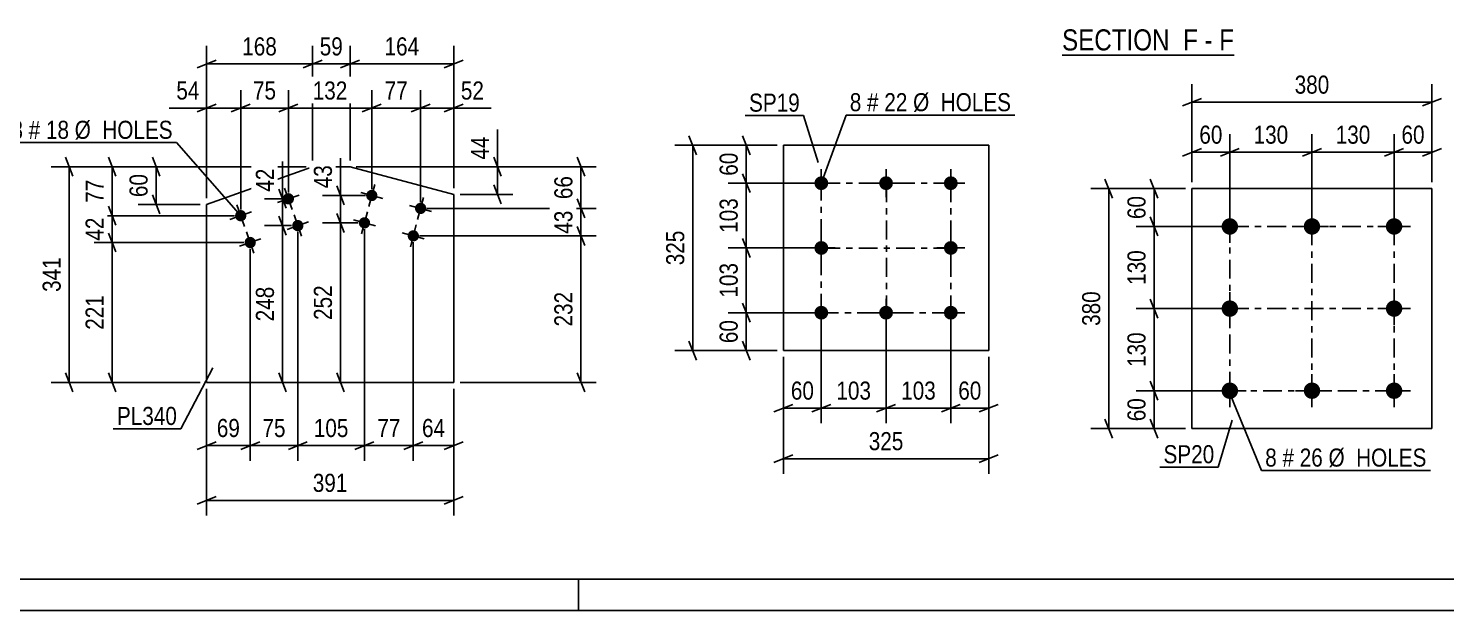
# Model space of a CAD drawing. Header units: millimetres. Extents: x 0 to 841, y 0 to 594.
# Drawn here: x 123.9 to 348.3, y 0 to 92.2 of the extents above; entities that cross this region are included whole.
import ezdxf

# ---------------------------------------------------------------- set-up
doc = ezdxf.new("R2010")
doc.units = ezdxf.units.MM
doc.linetypes.add('DXK_LINE_DOT3', pattern=[5.9187, 2.979, -0.9799, 0.9799, -0.9799])
doc.styles.add('Arial Narrow', font='ARIALN.TTF', dxfattribs={"height": 0.2})

# ---------------------------------------------------------------- blocks, each defined once
blk = doc.blocks.new('Unknown-122567994-1133')
at = {"color": 5, "linetype": 'Continuous'}
for p, q in [((5, 5), (836, 5)), ((211, 0), (211, 5)), ((0, 0), (841, 0))]:
    blk.add_line(p, q, dxfattribs=at)
blk = doc.blocks.new('Unknown-122567994-17 - 2619')
at = {"color": 6, "linetype": 'Continuous'}
blk.add_line((287.54, 87.92), (314.76, 87.92), dxfattribs=at)
at = {"color": 0, "linetype": 'Continuous'}
blk.add_wipeout([(305.65, 88.67), (305.65, 92.17), (287.54, 92.17), (287.54, 88.67)], dxfattribs=at)
at = {"color": 7, "linetype": 'Continuous', "style": 'Arial Narrow'}
blk.add_text('SECTION ', height=3.34, dxfattribs=at).set_placement((287.54, 88.67))
at = {"color": 0, "linetype": 'Continuous'}
blk.add_wipeout([(309.04, 88.67), (309.04, 92.17), (306.7, 92.17), (306.7, 88.67)], dxfattribs=at)
at = {"color": 7, "linetype": 'Continuous', "style": 'Arial Narrow'}
blk.add_text('F', height=3.34, dxfattribs=at).set_placement((306.7, 88.67))
at = {"color": 0, "linetype": 'Continuous'}
blk.add_wipeout([(311.37, 88.67), (311.37, 92.17), (310.09, 92.17), (310.09, 88.67)], dxfattribs=at)
at = {"color": 7, "linetype": 'Continuous', "style": 'Arial Narrow'}
blk.add_text('-', height=3.34, dxfattribs=at).set_placement((310.09, 88.67))
at = {"color": 0, "linetype": 'Continuous'}
blk.add_wipeout([(314.76, 88.67), (314.76, 92.17), (312.42, 92.17), (312.42, 88.67)], dxfattribs=at)
at = {"color": 7, "linetype": 'Continuous', "style": 'Arial Narrow'}
blk.add_text('F', height=3.34, dxfattribs=at).set_placement((312.42, 88.67))
blk = doc.blocks.new('Part-122567994-6463 - 6457')
at = {"color": 2, "linetype": 'Continuous'}
for p, q in [((308.1, 66.81), (308.1, 28.81)), ((308.1, 66.81), (346.1, 66.81)), ((346.1, 66.81), (346.1, 28.81)), ((308.1, 28.81), (346.1, 28.81))]:
    blk.add_line(p, q, dxfattribs=at)
blk = doc.blocks.new('Bolt-122567994-6496 - 6457')
at = {"linetype": 'Continuous'}
for points in [[(314.1, 62.11, -1), (314.1, 59.51, -1)], [(327.1, 62.11, -1), (327.1, 59.51, -1)], [(340.1, 62.11, -1), (340.1, 59.51, -1)], [(314.1, 49.11, -1), (314.1, 46.51, -1)], [(340.1, 49.11, -1), (340.1, 46.51, -1)], [(314.1, 36.11, -1), (314.1, 33.51, -1)], [(327.1, 36.11, -1), (327.1, 33.51, -1)], [(340.1, 36.11, -1), (340.1, 33.51, -1)]]:
    blk.add_hatch(color=1, dxfattribs=at).paths.add_polyline_path(points)
at = {"color": 1, "linetype": 'Continuous'}
for p, q in [((314.1, 63.41), (314.1, 58.21)), ((327.1, 63.41), (327.1, 58.21)), ((340.1, 63.41), (340.1, 58.21)), ((311.5, 60.81), (316.7, 60.81)), ((324.5, 60.81), (329.7, 60.81)), ((337.5, 60.81), (342.7, 60.81)), ((314.1, 50.41), (314.1, 45.21)), ((340.1, 50.41), (340.1, 45.21)), ((311.5, 47.81), (316.7, 47.81)), ((337.5, 47.81), (342.7, 47.81)), ((314.1, 37.41), (314.1, 32.21)), ((327.1, 37.41), (327.1, 32.21)), ((340.1, 37.41), (340.1, 32.21)), ((311.5, 34.81), (316.7, 34.81)), ((324.5, 34.81), (329.7, 34.81)), ((337.5, 34.81), (342.7, 34.81))]:
    blk.add_line(p, q, dxfattribs=at)
blk = doc.blocks.new('Bolt-122567994-6285 - 6251')
at = {"linetype": 'Continuous'}
for points in [[(249.43, 68.76, -1), (249.43, 66.56, -1)], [(259.68, 68.76, -1), (259.68, 66.56, -1)], [(269.93, 68.76, -1), (269.93, 66.56, -1)], [(249.43, 58.51, -1), (249.43, 56.31, -1)], [(269.93, 58.51, -1), (269.93, 56.31, -1)], [(249.43, 48.26, -1), (249.43, 46.06, -1)], [(259.68, 48.26, -1), (259.68, 46.06, -1)], [(269.93, 48.26, -1), (269.93, 46.06, -1)]]:
    blk.add_hatch(color=1, dxfattribs=at).paths.add_polyline_path(points)
at = {"color": 1, "linetype": 'Continuous'}
for p, q in [((249.43, 69.86), (249.43, 65.46)), ((259.68, 69.86), (259.68, 65.46)), ((269.93, 69.86), (269.93, 65.46)), ((247.23, 67.66), (251.63, 67.66)), ((257.48, 67.66), (261.88, 67.66)), ((267.73, 67.66), (272.13, 67.66)), ((249.43, 59.61), (249.43, 55.21)), ((269.93, 59.61), (269.93, 55.21)), ((247.23, 57.41), (251.63, 57.41)), ((267.73, 57.41), (272.13, 57.41)), ((249.43, 49.36), (249.43, 44.96)), ((259.68, 49.36), (259.68, 44.96)), ((269.93, 49.36), (269.93, 44.96)), ((247.23, 47.16), (251.63, 47.16)), ((257.48, 47.16), (261.88, 47.16)), ((267.73, 47.16), (272.13, 47.16))]:
    blk.add_line(p, q, dxfattribs=at)
blk = doc.blocks.new('Part-122567994-6290 - 6251')
at = {"color": 2, "linetype": 'Continuous'}
for p, q in [((243.43, 41.16), (243.43, 73.66)), ((243.43, 73.66), (275.93, 73.66)), ((275.93, 73.66), (275.93, 41.16)), ((275.93, 41.16), (243.43, 41.16))]:
    blk.add_line(p, q, dxfattribs=at)
blk = doc.blocks.new('Part-122567994-23845 - 23844')
at = {"color": 2, "linetype": 'Continuous'}
for p, q in [((168.89, 70.26), (152.11, 64.31)), ((174.82, 70.26), (168.89, 70.26)), ((191.25, 65.89), (174.82, 70.26)), ((191.25, 36.13), (191.25, 65.89)), ((152.11, 64.31), (152.11, 36.13)), ((152.11, 36.13), (191.25, 36.13))]:
    blk.add_line(p, q, dxfattribs=at)
blk = doc.blocks.new('Bolt-122567994-23846 - 23844')
at = {"linetype": 'Continuous'}
for points in [[(165.91, 65.49, -1), (164.21, 64.89, -1)], [(158.37, 62.81, -1), (156.67, 62.21, -1)], [(167.41, 61.25, -1), (165.71, 60.65, -1)], [(159.87, 58.57, -1), (158.17, 57.97, -1)]]:
    blk.add_hatch(color=1, dxfattribs=at).paths.add_polyline_path(points)
at = {"color": 1, "linetype": 'Continuous'}
for p, q in [((163.36, 64.59), (166.75, 65.79)), ((164.46, 66.88), (165.66, 63.49)), ((155.82, 61.91), (159.21, 63.11)), ((156.92, 64.21), (158.12, 60.82)), ((164.87, 60.34), (168.26, 61.55)), ((165.96, 62.64), (167.16, 59.25)), ((157.33, 57.67), (160.72, 58.87)), ((158.42, 59.97), (159.62, 56.58))]:
    blk.add_line(p, q, dxfattribs=at)
blk = doc.blocks.new('Bolt-122567994-23847 - 23844')
at = {"linetype": 'Continuous'}
for points in [[(179.14, 65.49, -1), (177.4, 65.95, -1)], [(186.87, 63.44, -1), (185.13, 63.9, -1)], [(177.98, 61.14, -1), (176.24, 61.61, -1)], [(185.71, 59.09, -1), (183.97, 59.55, -1)]]:
    blk.add_hatch(color=1, dxfattribs=at).paths.add_polyline_path(points)
at = {"color": 1, "linetype": 'Continuous'}
for p, q in [((178.73, 67.46), (177.8, 63.98)), ((176.53, 66.19), (180.01, 65.26)), ((186.46, 65.41), (185.53, 61.93)), ((177.57, 63.11), (176.65, 59.63)), ((184.26, 64.13), (187.74, 63.2)), ((175.37, 61.84), (178.85, 60.91)), ((185.3, 61.06), (184.38, 57.58)), ((183.1, 59.78), (186.58, 58.86))]:
    blk.add_line(p, q, dxfattribs=at)
blk = doc.blocks.new('Rectangle-122567994-6583 - 6457')
at = {"color": 1, "linetype": 'DXK_LINE_DOT3'}
blk.add_lwpolyline([(314.1, 60.81), (340.1, 60.81), (340.1, 34.81), (314.1, 34.81), (314.1, 60.81)], close=True, dxfattribs=at)
blk = doc.blocks.new('Rectangle-122567994-6377 - 6251')
at = {"color": 1, "linetype": 'DXK_LINE_DOT3'}
blk.add_lwpolyline([(249.43, 67.66), (269.93, 67.66), (269.93, 47.16), (249.43, 47.16), (249.43, 67.66)], close=True, dxfattribs=at)
blk = doc.blocks.new('Line-122567994-6569 - 6457')
at = {"color": 1, "linetype": 'DXK_LINE_DOT3'}
blk.add_line((327.1, 60.81), (327.1, 34.81), dxfattribs=at)
blk = doc.blocks.new('Line-122567994-6363 - 6251')
at = {"color": 1, "linetype": 'DXK_LINE_DOT3'}
blk.add_line((259.73, 67.66), (259.73, 47.16), dxfattribs=at)
blk = doc.blocks.new('Line-122567994-6576 - 6457')
at = {"color": 1, "linetype": 'DXK_LINE_DOT3'}
blk.add_line((314.1, 47.81), (340.1, 47.81), dxfattribs=at)
blk = doc.blocks.new('Line-122567994-6370 - 6251')
at = {"color": 1, "linetype": 'DXK_LINE_DOT3'}
blk.add_line((249.43, 57.36), (269.93, 57.36), dxfattribs=at)
blk = doc.blocks.new('StraightDimension-122567994-6519 - 6457')
at = {"color": 7, "linetype": 'Continuous'}
for p, q in [((308.1, 67.81), (308.1, 75.41)), ((314.1, 61.81), (314.1, 75.41)), ((306.6, 71.96), (309.6, 73.16)), ((308.1, 72.56), (314.1, 72.56)), ((315.6, 73.16), (312.6, 71.96))]:
    blk.add_line(p, q, dxfattribs=at)
at = {"color": 0}
blk.add_wipeout([(313.53, 73.31), (313.53, 77.51), (308.67, 77.51), (308.67, 73.31)], dxfattribs=at)
at = {"color": 3, "style": 'Arial Narrow'}
blk.add_text('60', height=2.863, dxfattribs=at).set_placement((309.27, 73.91))
blk = doc.blocks.new('StraightDimension-122567994-6498 - 6457')
at = {"color": 7, "linetype": 'Continuous'}
for p, q in [((308.1, 67.81), (308.1, 83.33)), ((346.1, 67.81), (346.1, 83.33)), ((309.6, 81.08), (306.6, 79.88)), ((344.6, 79.88), (347.6, 81.08)), ((308.1, 80.48), (346.1, 80.48))]:
    blk.add_line(p, q, dxfattribs=at)
at = {"color": 0}
blk.add_wipeout([(330.44, 81.23), (330.44, 85.43), (323.76, 85.43), (323.76, 81.23)], dxfattribs=at)
at = {"color": 3, "style": 'Arial Narrow'}
blk.add_text('380', height=2.863, dxfattribs=at).set_placement((324.36, 81.83))
blk = doc.blocks.new('StraightDimension-122567994-6509 - 6457')
at = {"color": 7, "linetype": 'Continuous'}
for p, q in [((340.1, 61.81), (340.1, 75.41)), ((346.1, 67.81), (346.1, 75.41)), ((338.6, 71.96), (341.6, 73.16)), ((340.1, 72.56), (346.1, 72.56)), ((347.6, 73.16), (344.6, 71.96))]:
    blk.add_line(p, q, dxfattribs=at)
at = {"color": 0}
blk.add_wipeout([(345.53, 73.31), (345.53, 77.51), (340.67, 77.51), (340.67, 73.31)], dxfattribs=at)
at = {"color": 3, "style": 'Arial Narrow'}
blk.add_text('60', height=2.863, dxfattribs=at).set_placement((341.27, 73.91))
blk = doc.blocks.new('StraightDimension-122567994-6534 - 6457')
at = {"color": 7, "linetype": 'Continuous'}
for p, q in [((295.53, 65.31), (294.33, 68.31)), ((307.1, 66.81), (292.08, 66.81)), ((294.93, 28.81), (294.93, 66.81)), ((294.33, 30.31), (295.53, 27.31)), ((307.1, 28.81), (292.08, 28.81))]:
    blk.add_line(p, q, dxfattribs=at)
at = {"color": 0}
blk.add_wipeout([(294.18, 51.15), (289.98, 51.15), (289.98, 44.47), (294.18, 44.47)], dxfattribs=at)
at = {"color": 3, "style": 'Arial Narrow'}
blk.add_text('380', height=2.863, rotation=90.0002, dxfattribs=at).set_placement((293.58, 45.07))
blk = doc.blocks.new('StraightDimension-122567994-6545 - 6457')
at = {"color": 7, "linetype": 'Continuous'}
for p, q in [((301.5, 68.31), (302.7, 65.31)), ((307.1, 66.81), (299.25, 66.81)), ((302.1, 60.81), (302.1, 66.81)), ((313.1, 60.81), (299.25, 60.81)), ((302.7, 59.31), (301.5, 62.31))]:
    blk.add_line(p, q, dxfattribs=at)
at = {"color": 0}
blk.add_wipeout([(301.35, 66.24), (297.15, 66.24), (297.15, 61.38), (301.35, 61.38)], dxfattribs=at)
at = {"color": 3, "style": 'Arial Narrow'}
blk.add_text('60', height=2.863, rotation=90.0002, dxfattribs=at).set_placement((300.75, 61.98))
blk = doc.blocks.new('StraightDimension-122567994-6555 - 6457')
at = {"color": 7, "linetype": 'Continuous'}
for p, q in [((301.5, 36.31), (302.7, 33.31)), ((313.1, 34.81), (299.25, 34.81)), ((302.1, 28.81), (302.1, 34.81)), ((302.7, 27.31), (301.5, 30.31)), ((307.1, 28.81), (299.25, 28.81))]:
    blk.add_line(p, q, dxfattribs=at)
at = {"color": 0}
blk.add_wipeout([(301.35, 34.24), (297.15, 34.24), (297.15, 29.38), (301.35, 29.38)], dxfattribs=at)
at = {"color": 3, "style": 'Arial Narrow'}
blk.add_text('60', height=2.863, rotation=90.0002, dxfattribs=at).set_placement((300.75, 29.98))
blk = doc.blocks.new('StraightDimension-122567994-23476 - 6457')
at = {"color": 7, "linetype": 'Continuous'}
for p, q in [((314.1, 61.81), (314.1, 75.41)), ((327.1, 61.81), (327.1, 75.41)), ((315.6, 73.16), (312.6, 71.96)), ((314.1, 72.56), (327.1, 72.56)), ((325.6, 71.96), (328.6, 73.16))]:
    blk.add_line(p, q, dxfattribs=at)
at = {"color": 0}
blk.add_wipeout([(323.94, 73.31), (323.94, 77.51), (317.26, 77.51), (317.26, 73.31)], dxfattribs=at)
at = {"color": 3, "style": 'Arial Narrow'}
blk.add_text('130', height=2.863, dxfattribs=at).set_placement((317.86, 73.91))
blk = doc.blocks.new('StraightDimension-122567994-23478 - 6457')
at = {"color": 7, "linetype": 'Continuous'}
for p, q in [((327.1, 61.81), (327.1, 75.41)), ((340.1, 61.81), (340.1, 75.41)), ((328.6, 73.16), (325.6, 71.96)), ((327.1, 72.56), (340.1, 72.56)), ((338.6, 71.96), (341.6, 73.16))]:
    blk.add_line(p, q, dxfattribs=at)
at = {"color": 0}
blk.add_wipeout([(336.94, 73.31), (336.94, 77.51), (330.26, 77.51), (330.26, 73.31)], dxfattribs=at)
at = {"color": 3, "style": 'Arial Narrow'}
blk.add_text('130', height=2.863, dxfattribs=at).set_placement((330.86, 73.91))
blk = doc.blocks.new('StraightDimension-122567994-23498 - 6457')
at = {"color": 7, "linetype": 'Continuous'}
for p, q in [((313.1, 47.81), (299.25, 47.81)), ((302.7, 46.31), (301.5, 49.31)), ((302.1, 34.81), (302.1, 47.81)), ((301.5, 36.31), (302.7, 33.31)), ((313.1, 34.81), (299.25, 34.81))]:
    blk.add_line(p, q, dxfattribs=at)
at = {"color": 0}
blk.add_wipeout([(301.35, 44.65), (297.15, 44.65), (297.15, 37.97), (301.35, 37.97)], dxfattribs=at)
at = {"color": 3, "style": 'Arial Narrow'}
blk.add_text('130', height=2.863, rotation=90.0002, dxfattribs=at).set_placement((300.75, 38.57))
blk = doc.blocks.new('StraightDimension-122567994-23500 - 6457')
at = {"color": 7, "linetype": 'Continuous'}
for p, q in [((313.1, 60.81), (299.25, 60.81)), ((302.7, 59.31), (301.5, 62.31)), ((302.1, 47.81), (302.1, 60.81)), ((313.1, 47.81), (299.25, 47.81)), ((301.5, 49.31), (302.7, 46.31))]:
    blk.add_line(p, q, dxfattribs=at)
at = {"color": 0}
blk.add_wipeout([(301.35, 57.65), (297.15, 57.65), (297.15, 50.97), (301.35, 50.97)], dxfattribs=at)
at = {"color": 3, "style": 'Arial Narrow'}
blk.add_text('130', height=2.863, rotation=90.0002, dxfattribs=at).set_placement((300.75, 51.57))
blk = doc.blocks.new('StraightDimension-122567994-6313 - 6251')
at = {"color": 7, "linetype": 'Continuous'}
for p, q in [((269.93, 46.16), (269.93, 29.65)), ((275.93, 40.16), (275.93, 29.65)), ((268.43, 31.45), (271.43, 32.65)), ((269.93, 32.05), (275.93, 32.05)), ((277.43, 32.65), (274.43, 31.45))]:
    blk.add_line(p, q, dxfattribs=at)
at = {"color": 0}
blk.add_wipeout([(275.36, 32.8), (275.36, 37), (270.51, 37), (270.51, 32.8)], dxfattribs=at)
at = {"color": 3, "style": 'Arial Narrow'}
blk.add_text('60', height=2.863, dxfattribs=at).set_placement((271.11, 33.4))
blk = doc.blocks.new('StraightDimension-122567994-6349 - 6251')
at = {"color": 7, "linetype": 'Continuous'}
for p, q in [((236.94, 75.16), (238.14, 72.16)), ((242.43, 73.66), (234.69, 73.66)), ((237.54, 67.66), (237.54, 73.66)), ((248.43, 67.66), (234.69, 67.66)), ((238.14, 66.16), (236.94, 69.16))]:
    blk.add_line(p, q, dxfattribs=at)
at = {"color": 0}
blk.add_wipeout([(236.79, 73.09), (232.59, 73.09), (232.59, 68.24), (236.79, 68.24)], dxfattribs=at)
at = {"color": 3, "style": 'Arial Narrow'}
blk.add_text('60', height=2.863, rotation=90.0002, dxfattribs=at).set_placement((236.19, 68.84))
blk = doc.blocks.new('StraightDimension-122567994-6292 - 6251')
at = {"color": 7, "linetype": 'Continuous'}
for p, q in [((229.68, 72.16), (228.48, 75.16)), ((242.43, 73.66), (226.23, 73.66)), ((229.08, 41.16), (229.08, 73.66)), ((228.48, 42.66), (229.68, 39.66)), ((242.43, 41.16), (226.23, 41.16))]:
    blk.add_line(p, q, dxfattribs=at)
at = {"color": 0}
blk.add_wipeout([(228.33, 60.76), (224.13, 60.76), (224.13, 54.07), (228.33, 54.07)], dxfattribs=at)
at = {"color": 3, "style": 'Arial Narrow'}
blk.add_text('325', height=2.863, rotation=90.0002, dxfattribs=at).set_placement((227.73, 54.67))
blk = doc.blocks.new('StraightDimension-122567994-6303 - 6251')
at = {"color": 7, "linetype": 'Continuous'}
for p, q in [((249.43, 46.16), (249.43, 29.65)), ((243.43, 40.16), (243.43, 29.65)), ((241.93, 31.45), (244.93, 32.65)), ((243.43, 32.05), (249.43, 32.05)), ((250.93, 32.65), (247.93, 31.45))]:
    blk.add_line(p, q, dxfattribs=at)
at = {"color": 0}
blk.add_wipeout([(248.86, 32.8), (248.86, 37), (244.01, 37), (244.01, 32.8)], dxfattribs=at)
at = {"color": 3, "style": 'Arial Narrow'}
blk.add_text('60', height=2.863, dxfattribs=at).set_placement((244.61, 33.4))
blk = doc.blocks.new('StraightDimension-122567994-6328 - 6251')
at = {"color": 7, "linetype": 'Continuous'}
for p, q in [((243.43, 40.16), (243.43, 21.65)), ((275.93, 40.16), (275.93, 21.65)), ((244.93, 24.65), (241.93, 23.45)), ((243.43, 24.05), (275.93, 24.05)), ((274.43, 23.45), (277.43, 24.65))]:
    blk.add_line(p, q, dxfattribs=at)
at = {"color": 0}
blk.add_wipeout([(263.03, 24.8), (263.03, 29), (256.34, 29), (256.34, 24.8)], dxfattribs=at)
at = {"color": 3, "style": 'Arial Narrow'}
blk.add_text('325', height=2.863, dxfattribs=at).set_placement((256.94, 25.4))
blk = doc.blocks.new('StraightDimension-122567994-6339 - 6251')
at = {"color": 7, "linetype": 'Continuous'}
for p, q in [((248.43, 47.16), (234.69, 47.16)), ((236.94, 48.66), (238.14, 45.66)), ((237.54, 41.16), (237.54, 47.16)), ((238.14, 39.66), (236.94, 42.66)), ((242.43, 41.16), (234.69, 41.16))]:
    blk.add_line(p, q, dxfattribs=at)
at = {"color": 0}
blk.add_wipeout([(236.79, 46.59), (232.59, 46.59), (232.59, 41.74), (236.79, 41.74)], dxfattribs=at)
at = {"color": 3, "style": 'Arial Narrow'}
blk.add_text('60', height=2.863, rotation=90.0002, dxfattribs=at).set_placement((236.19, 42.34))
blk = doc.blocks.new('StraightDimension-122567994-23307 - 6251')
at = {"color": 7, "linetype": 'Continuous'}
for p, q in [((249.43, 46.16), (249.43, 29.65)), ((259.68, 46.16), (259.68, 29.65)), ((247.93, 31.45), (250.93, 32.65)), ((249.43, 32.05), (259.68, 32.05)), ((261.18, 32.65), (258.18, 31.45))]:
    blk.add_line(p, q, dxfattribs=at)
at = {"color": 0}
blk.add_wipeout([(257.9, 32.8), (257.9, 37), (251.22, 37), (251.22, 32.8)], dxfattribs=at)
at = {"color": 3, "style": 'Arial Narrow'}
blk.add_text('103', height=2.863, dxfattribs=at).set_placement((251.82, 33.4))
blk = doc.blocks.new('StraightDimension-122567994-23309 - 6251')
at = {"color": 7, "linetype": 'Continuous'}
for p, q in [((259.68, 46.16), (259.68, 29.65)), ((269.93, 46.16), (269.93, 29.65)), ((258.18, 31.45), (261.18, 32.65)), ((259.68, 32.05), (269.93, 32.05)), ((271.43, 32.65), (268.43, 31.45))]:
    blk.add_line(p, q, dxfattribs=at)
at = {"color": 0}
blk.add_wipeout([(268.15, 32.8), (268.15, 37), (261.47, 37), (261.47, 32.8)], dxfattribs=at)
at = {"color": 3, "style": 'Arial Narrow'}
blk.add_text('103', height=2.863, dxfattribs=at).set_placement((262.07, 33.4))
blk = doc.blocks.new('StraightDimension-122567994-23329 - 6251')
at = {"color": 7, "linetype": 'Continuous'}
for p, q in [((236.94, 58.91), (238.14, 55.91)), ((248.43, 57.41), (234.69, 57.41)), ((237.54, 47.16), (237.54, 57.41)), ((248.43, 47.16), (234.69, 47.16)), ((238.14, 45.66), (236.94, 48.66))]:
    blk.add_line(p, q, dxfattribs=at)
at = {"color": 0}
blk.add_wipeout([(236.79, 55.63), (232.59, 55.63), (232.59, 48.95), (236.79, 48.95)], dxfattribs=at)
at = {"color": 3, "style": 'Arial Narrow'}
blk.add_text('103', height=2.863, rotation=90.0002, dxfattribs=at).set_placement((236.19, 49.55))
blk = doc.blocks.new('StraightDimension-122567994-23331 - 6251')
at = {"color": 7, "linetype": 'Continuous'}
for p, q in [((248.43, 67.66), (234.69, 67.66)), ((236.94, 69.16), (238.14, 66.16)), ((237.54, 57.41), (237.54, 67.66)), ((238.14, 55.91), (236.94, 58.91)), ((248.43, 57.41), (234.69, 57.41))]:
    blk.add_line(p, q, dxfattribs=at)
at = {"color": 0}
blk.add_wipeout([(236.79, 65.88), (232.59, 65.88), (232.59, 59.2), (236.79, 59.2)], dxfattribs=at)
at = {"color": 3, "style": 'Arial Narrow'}
blk.add_text('103', height=2.863, rotation=90.0002, dxfattribs=at).set_placement((236.19, 59.8))
blk = doc.blocks.new('StraightDimension-122567994-23849 - 23844')
at = {"color": 7, "linetype": 'Continuous'}
for p, q in [((174.82, 71.26), (174.82, 89.38)), ((191.25, 66.89), (191.25, 89.38)), ((176.32, 87.13), (173.32, 85.93)), ((174.82, 86.53), (191.25, 86.53)), ((189.75, 85.93), (192.75, 87.13))]:
    blk.add_line(p, q, dxfattribs=at)
at = {"color": 0}
blk.add_wipeout([(186.37, 87.28), (186.37, 91.48), (179.69, 91.48), (179.69, 87.28)], dxfattribs=at)
at = {"color": 3, "style": 'Arial Narrow'}
blk.add_text('164', height=2.863, dxfattribs=at).set_placement((180.29, 87.88))
blk = doc.blocks.new('StraightDimension-122567994-31343 - 23844')
at = {"color": 7, "linetype": 'Continuous'}
for p, q in [((159.02, 57.27), (159.02, 23.73)), ((152.11, 35.13), (152.11, 23.73)), ((150.61, 25.53), (153.61, 26.73)), ((152.11, 26.13), (159.02, 26.13)), ((160.52, 26.73), (157.52, 25.53))]:
    blk.add_line(p, q, dxfattribs=at)
at = {"color": 0}
blk.add_wipeout([(157.99, 26.88), (157.99, 31.08), (153.14, 31.08), (153.14, 26.88)], dxfattribs=at)
at = {"color": 3, "style": 'Arial Narrow'}
blk.add_text('69', height=2.863, dxfattribs=at).set_placement((153.74, 27.48))
blk = doc.blocks.new('StraightDimension-122567994-23850 - 23844')
at = {"color": 7, "linetype": 'Continuous'}
for p, q in [((168.89, 71.26), (168.89, 89.38)), ((174.82, 71.26), (174.82, 89.38)), ((167.39, 85.93), (170.39, 87.13)), ((168.89, 86.53), (174.82, 86.53)), ((176.32, 87.13), (173.32, 85.93))]:
    blk.add_line(p, q, dxfattribs=at)
at = {"color": 0}
blk.add_wipeout([(174.28, 87.28), (174.28, 91.48), (169.43, 91.48), (169.43, 87.28)], dxfattribs=at)
at = {"color": 3, "style": 'Arial Narrow'}
blk.add_text('59', height=2.863, dxfattribs=at).set_placement((170.03, 87.88))
blk = doc.blocks.new('StraightDimension-122567994-23851 - 23844')
at = {"color": 7, "linetype": 'Continuous'}
for p, q in [((152.11, 65.31), (152.11, 89.38)), ((168.89, 71.26), (168.89, 89.38)), ((153.61, 87.13), (150.61, 85.93)), ((152.11, 86.53), (168.89, 86.53)), ((167.39, 85.93), (170.39, 87.13))]:
    blk.add_line(p, q, dxfattribs=at)
at = {"color": 0}
blk.add_wipeout([(163.84, 87.28), (163.84, 91.48), (157.16, 91.48), (157.16, 87.28)], dxfattribs=at)
at = {"color": 3, "style": 'Arial Narrow'}
blk.add_text('168', height=2.863, dxfattribs=at).set_placement((157.76, 87.88))
blk = doc.blocks.new('StraightDimension-122567994-23857 - 23844')
at = {"color": 7, "linetype": 'Continuous'}
for p, q in [((152.11, 35.13), (152.11, 15.05)), ((191.25, 35.13), (191.25, 15.05)), ((153.61, 18.05), (150.61, 16.85)), ((189.75, 16.85), (192.75, 18.05)), ((152.11, 17.45), (191.25, 17.45))]:
    blk.add_line(p, q, dxfattribs=at)
at = {"color": 0}
blk.add_wipeout([(175.02, 18.2), (175.02, 22.4), (168.33, 22.4), (168.33, 18.2)], dxfattribs=at)
at = {"color": 3, "style": 'Arial Narrow'}
blk.add_text('391', height=2.863, dxfattribs=at).set_placement((168.93, 18.8))
blk = doc.blocks.new('StraightDimension-122567994-23925 - 23844')
at = {"color": 7, "linetype": 'Continuous'}
for p, q in [((175.82, 70.26), (213.78, 70.26)), ((210.78, 71.76), (211.98, 68.76)), ((211.38, 63.67), (211.38, 70.26)), ((211.98, 62.17), (210.78, 65.17)), ((187, 63.67), (213.78, 63.67))]:
    blk.add_line(p, q, dxfattribs=at)
at = {"color": 0}
blk.add_wipeout([(210.63, 69.39), (206.43, 69.39), (206.43, 64.54), (210.63, 64.54)], dxfattribs=at)
at = {"color": 3, "style": 'Arial Narrow'}
blk.add_text('66', height=2.863, rotation=90.0002, dxfattribs=at).set_placement((210.03, 65.14))
blk = doc.blocks.new('StraightDimension-122567994-23861 - 23844')
at = {"color": 7, "linetype": 'Continuous'}
for p, q in [((175.82, 70.26), (200.57, 70.26)), ((197.57, 71.76), (198.77, 68.76)), ((198.17, 65.89), (198.17, 70.26)), ((198.77, 64.39), (197.57, 67.39)), ((192.25, 65.89), (200.57, 65.89))]:
    blk.add_line(p, q, dxfattribs=at)
at = {"color": 0}
blk.add_wipeout([(197.42, 75.64), (193.22, 75.64), (193.22, 70.79), (197.42, 70.79)], dxfattribs=at)
at = {"color": 7, "linetype": 'Continuous'}
blk.add_line((198.17, 70.26), (198.17, 76.17), dxfattribs=at)
blk.add_line((198.17, 70.26), (198.17, 76.17), dxfattribs=at)
at = {"color": 3, "style": 'Arial Narrow'}
blk.add_text('44', height=2.863, rotation=90.0002, dxfattribs=at).set_placement((196.82, 71.39))
blk = doc.blocks.new('StraightDimension-122567994-23865 - 23844')
at = {"color": 7, "linetype": 'Continuous'}
for p, q in [((167.89, 70.26), (141.28, 70.26)), ((143.53, 71.76), (144.73, 68.76)), ((144.13, 64.31), (144.13, 70.26)), ((144.73, 62.81), (143.53, 65.81)), ((151.11, 64.31), (141.28, 64.31))]:
    blk.add_line(p, q, dxfattribs=at)
at = {"color": 0}
blk.add_wipeout([(143.38, 69.71), (139.18, 69.71), (139.18, 64.86), (143.38, 64.86)], dxfattribs=at)
at = {"color": 3, "style": 'Arial Narrow'}
blk.add_text('60', height=2.863, rotation=90.0002, dxfattribs=at).set_placement((142.78, 65.46))
blk = doc.blocks.new('StraightDimension-122567994-23869 - 23844')
at = {"color": 7, "linetype": 'Continuous'}
for p, q in [((186, 64.67), (186, 82.4)), ((191.25, 66.89), (191.25, 82.4)), ((184.5, 78.95), (187.5, 80.15)), ((186, 79.55), (191.25, 79.55)), ((192.75, 80.15), (189.75, 78.95))]:
    blk.add_line(p, q, dxfattribs=at)
at = {"color": 0}
blk.add_wipeout([(196.63, 80.3), (196.63, 84.5), (191.77, 84.5), (191.77, 80.3)], dxfattribs=at)
at = {"color": 7, "linetype": 'Continuous'}
blk.add_line((191.25, 79.55), (197.15, 79.55), dxfattribs=at)
blk.add_line((191.25, 79.55), (197.15, 79.55), dxfattribs=at)
at = {"color": 3, "style": 'Arial Narrow'}
blk.add_text('52', height=2.863, dxfattribs=at).set_placement((192.37, 80.9))
blk = doc.blocks.new('StraightDimension-122567994-23870 - 23844')
at = {"color": 7, "linetype": 'Continuous'}
for p, q in [((178.27, 66.72), (178.27, 82.4)), ((186, 64.67), (186, 82.4)), ((176.77, 78.95), (179.77, 80.15)), ((178.27, 79.55), (186, 79.55)), ((187.5, 80.15), (184.5, 78.95))]:
    blk.add_line(p, q, dxfattribs=at)
at = {"color": 0}
blk.add_wipeout([(184.56, 80.3), (184.56, 84.5), (179.7, 84.5), (179.7, 80.3)], dxfattribs=at)
at = {"color": 3, "style": 'Arial Narrow'}
blk.add_text('77', height=2.863, dxfattribs=at).set_placement((180.3, 80.9))
blk = doc.blocks.new('StraightDimension-122567994-23871 - 23844')
at = {"color": 7, "linetype": 'Continuous'}
for p, q in [((165.06, 66.19), (165.06, 82.4)), ((178.27, 66.72), (178.27, 82.4)), ((166.56, 80.15), (163.56, 78.95)), ((165.06, 79.55), (178.27, 79.55)), ((176.77, 78.95), (179.77, 80.15))]:
    blk.add_line(p, q, dxfattribs=at)
at = {"color": 0}
blk.add_wipeout([(175, 80.3), (175, 84.5), (168.32, 84.5), (168.32, 80.3)], dxfattribs=at)
at = {"color": 3, "style": 'Arial Narrow'}
blk.add_text('132', height=2.863, dxfattribs=at).set_placement((168.92, 80.9))
blk = doc.blocks.new('StraightDimension-122567994-23872 - 23844')
at = {"color": 7, "linetype": 'Continuous'}
for p, q in [((157.52, 63.51), (157.52, 82.4)), ((165.06, 66.19), (165.06, 82.4)), ((156.02, 78.95), (159.02, 80.15)), ((157.52, 79.55), (165.06, 79.55)), ((166.56, 80.15), (163.56, 78.95))]:
    blk.add_line(p, q, dxfattribs=at)
at = {"color": 0}
blk.add_wipeout([(163.72, 80.3), (163.72, 84.5), (158.86, 84.5), (158.86, 80.3)], dxfattribs=at)
at = {"color": 3, "style": 'Arial Narrow'}
blk.add_text('75', height=2.863, dxfattribs=at).set_placement((159.46, 80.9))
blk = doc.blocks.new('StraightDimension-122567994-31340 - 23844')
at = {"color": 7, "linetype": 'Continuous'}
for p, q in [((177.11, 60.37), (177.11, 23.73)), ((184.84, 58.32), (184.84, 23.73)), ((175.61, 25.53), (178.61, 26.73)), ((177.11, 26.13), (184.84, 26.13)), ((186.34, 26.73), (183.34, 25.53))]:
    blk.add_line(p, q, dxfattribs=at)
at = {"color": 0}
blk.add_wipeout([(183.4, 26.88), (183.4, 31.08), (178.55, 31.08), (178.55, 26.88)], dxfattribs=at)
at = {"color": 3, "style": 'Arial Narrow'}
blk.add_text('77', height=2.863, dxfattribs=at).set_placement((179.15, 27.48))
blk = doc.blocks.new('StraightDimension-122567994-23873 - 23844')
at = {"color": 7, "linetype": 'Continuous'}
for p, q in [((152.11, 65.31), (152.11, 82.4)), ((157.52, 63.51), (157.52, 82.4)), ((150.61, 78.95), (153.61, 80.15)), ((152.11, 79.55), (157.52, 79.55)), ((159.02, 80.15), (156.02, 78.95))]:
    blk.add_line(p, q, dxfattribs=at)
at = {"color": 0}
blk.add_wipeout([(151.58, 80.3), (151.58, 84.5), (146.73, 84.5), (146.73, 80.3)], dxfattribs=at)
at = {"color": 7, "linetype": 'Continuous'}
blk.add_line((152.11, 79.55), (146.2, 79.55), dxfattribs=at)
blk.add_line((152.11, 79.55), (146.2, 79.55), dxfattribs=at)
at = {"color": 3, "style": 'Arial Narrow'}
blk.add_text('54', height=2.863, dxfattribs=at).set_placement((147.33, 80.9))
blk = doc.blocks.new('StraightDimension-122567994-23905 - 23844')
at = {"color": 7, "linetype": 'Continuous'}
for p, q in [((167.89, 70.26), (134.32, 70.26)), ((136.57, 71.76), (137.77, 68.76)), ((137.17, 62.51), (137.17, 70.26)), ((137.77, 61.01), (136.57, 64.01)), ((156.52, 62.51), (134.32, 62.51))]:
    blk.add_line(p, q, dxfattribs=at)
at = {"color": 0}
blk.add_wipeout([(136.42, 68.82), (132.22, 68.82), (132.22, 63.96), (136.42, 63.96)], dxfattribs=at)
at = {"color": 3, "style": 'Arial Narrow'}
blk.add_text('77', height=2.863, rotation=90.0002, dxfattribs=at).set_placement((135.82, 64.56))
blk = doc.blocks.new('StraightDimension-122567994-23906 - 23844')
at = {"color": 7, "linetype": 'Continuous'}
for p, q in [((136.57, 64.01), (137.77, 61.01)), ((156.52, 62.51), (134.32, 62.51)), ((137.17, 58.27), (137.17, 62.51)), ((137.77, 56.77), (136.57, 59.77)), ((158.02, 58.27), (134.32, 58.27))]:
    blk.add_line(p, q, dxfattribs=at)
at = {"color": 0}
blk.add_wipeout([(136.42, 62.82), (132.22, 62.82), (132.22, 57.96), (136.42, 57.96)], dxfattribs=at)
at = {"color": 3, "style": 'Arial Narrow'}
blk.add_text('42', height=2.863, rotation=90.0002, dxfattribs=at).set_placement((135.82, 58.56))
blk = doc.blocks.new('StraightDimension-122567994-23907 - 23844')
at = {"color": 7, "linetype": 'Continuous'}
for p, q in [((137.77, 56.77), (136.57, 59.77)), ((158.02, 58.27), (134.32, 58.27)), ((137.17, 36.13), (137.17, 58.27)), ((151.11, 36.13), (134.32, 36.13)), ((136.57, 37.63), (137.77, 34.63))]:
    blk.add_line(p, q, dxfattribs=at)
at = {"color": 0}
blk.add_wipeout([(136.42, 50.54), (132.22, 50.54), (132.22, 43.86), (136.42, 43.86)], dxfattribs=at)
at = {"color": 3, "style": 'Arial Narrow'}
blk.add_text('221', height=2.863, rotation=90.0002, dxfattribs=at).set_placement((135.82, 44.46))
blk = doc.blocks.new('StraightDimension-122567994-23926 - 23844')
at = {"color": 7, "linetype": 'Continuous'}
for p, q in [((210.78, 65.17), (211.98, 62.17)), ((187, 63.67), (213.78, 63.67)), ((211.38, 59.32), (211.38, 63.67)), ((211.98, 57.82), (210.78, 60.82)), ((185.84, 59.32), (213.78, 59.32))]:
    blk.add_line(p, q, dxfattribs=at)
at = {"color": 0}
blk.add_wipeout([(210.63, 63.92), (206.43, 63.92), (206.43, 59.06), (210.63, 59.06)], dxfattribs=at)
at = {"color": 3, "style": 'Arial Narrow'}
blk.add_text('43', height=2.863, rotation=90.0002, dxfattribs=at).set_placement((210.03, 59.66))
blk = doc.blocks.new('StraightDimension-122567994-31342 - 23844')
at = {"color": 7, "linetype": 'Continuous'}
for p, q in [((166.56, 59.95), (166.56, 23.73)), ((159.02, 57.27), (159.02, 23.73)), ((157.52, 25.53), (160.52, 26.73)), ((159.02, 26.13), (166.56, 26.13)), ((168.06, 26.73), (165.06, 25.53))]:
    blk.add_line(p, q, dxfattribs=at)
at = {"color": 0}
blk.add_wipeout([(165.22, 26.88), (165.22, 31.08), (160.36, 31.08), (160.36, 26.88)], dxfattribs=at)
at = {"color": 3, "style": 'Arial Narrow'}
blk.add_text('75', height=2.863, dxfattribs=at).set_placement((160.96, 27.48))
blk = doc.blocks.new('StraightDimension-122567994-23927 - 23844')
at = {"color": 7, "linetype": 'Continuous'}
for p, q in [((211.98, 57.82), (210.78, 60.82)), ((185.84, 59.32), (213.78, 59.32)), ((211.38, 36.13), (211.38, 59.32)), ((192.25, 36.13), (213.78, 36.13)), ((210.78, 37.63), (211.98, 34.63))]:
    blk.add_line(p, q, dxfattribs=at)
at = {"color": 0}
blk.add_wipeout([(210.63, 51.06), (206.43, 51.06), (206.43, 44.38), (210.63, 44.38)], dxfattribs=at)
at = {"color": 3, "style": 'Arial Narrow'}
blk.add_text('232', height=2.863, rotation=90.0002, dxfattribs=at).set_placement((210.03, 44.98))
blk = doc.blocks.new('StraightDimension-122567994-23945 - 23844')
at = {"color": 7, "linetype": 'Continuous'}
for p, q in [((167.89, 70.26), (127.52, 70.26)), ((130.97, 68.76), (129.77, 71.76)), ((130.37, 36.13), (130.37, 70.26)), ((151.11, 36.13), (127.52, 36.13)), ((129.77, 37.63), (130.97, 34.63))]:
    blk.add_line(p, q, dxfattribs=at)
at = {"color": 0}
blk.add_wipeout([(129.62, 56.54), (125.42, 56.54), (125.42, 49.85), (129.62, 49.85)], dxfattribs=at)
at = {"color": 3, "style": 'Arial Narrow'}
blk.add_text('341', height=2.863, rotation=90.0002, dxfattribs=at).set_placement((129.02, 50.45))
blk = doc.blocks.new('StraightDimension-122567994-31339 - 23844')
at = {"color": 7, "linetype": 'Continuous'}
for p, q in [((184.84, 58.32), (184.84, 23.73)), ((191.25, 35.13), (191.25, 23.73)), ((183.34, 25.53), (186.34, 26.73)), ((184.84, 26.13), (191.25, 26.13)), ((192.75, 26.73), (189.75, 25.53))]:
    blk.add_line(p, q, dxfattribs=at)
at = {"color": 0}
blk.add_wipeout([(190.47, 26.88), (190.47, 31.08), (185.62, 31.08), (185.62, 26.88)], dxfattribs=at)
at = {"color": 3, "style": 'Arial Narrow'}
blk.add_text('64', height=2.863, dxfattribs=at).set_placement((186.22, 27.48))
blk = doc.blocks.new('StraightDimension-122567994-31341 - 23844')
at = {"color": 7, "linetype": 'Continuous'}
for p, q in [((166.56, 59.95), (166.56, 23.73)), ((177.11, 60.37), (177.11, 23.73)), ((165.06, 25.53), (168.06, 26.73)), ((166.56, 26.13), (177.11, 26.13)), ((178.61, 26.73), (175.61, 25.53))]:
    blk.add_line(p, q, dxfattribs=at)
at = {"color": 0}
blk.add_wipeout([(175.18, 26.88), (175.18, 31.08), (168.49, 31.08), (168.49, 26.88)], dxfattribs=at)
at = {"color": 3, "style": 'Arial Narrow'}
blk.add_text('105', height=2.863, dxfattribs=at).set_placement((169.09, 27.48))
blk = doc.blocks.new('StraightDimension-122567994-31601 - 23844')
at = {"color": 7, "linetype": 'Continuous'}
for p, q in [((164.06, 65.19), (161.28, 65.19)), ((163.53, 66.69), (164.73, 63.69)), ((164.13, 60.95), (164.13, 65.19)), ((165.56, 60.95), (161.28, 60.95)), ((164.73, 59.45), (163.53, 62.45))]:
    blk.add_line(p, q, dxfattribs=at)
at = {"color": 0}
blk.add_wipeout([(163.38, 70.57), (159.18, 70.57), (159.18, 65.71), (163.38, 65.71)], dxfattribs=at)
at = {"color": 7, "linetype": 'Continuous'}
blk.add_line((164.13, 65.19), (164.13, 71.09), dxfattribs=at)
blk.add_line((164.13, 65.19), (164.13, 71.09), dxfattribs=at)
at = {"color": 3, "style": 'Arial Narrow'}
blk.add_text('42', height=2.863, rotation=90.0002, dxfattribs=at).set_placement((162.78, 66.31))
blk = doc.blocks.new('StraightDimension-122567994-31602 - 23844')
at = {"color": 7, "linetype": 'Continuous'}
for p, q in [((165.56, 60.95), (161.28, 60.95)), ((164.73, 59.45), (163.53, 62.45)), ((164.13, 36.13), (164.13, 60.95)), ((165.56, 36.13), (161.28, 36.13)), ((163.53, 37.63), (164.73, 34.63))]:
    blk.add_line(p, q, dxfattribs=at)
at = {"color": 0}
blk.add_wipeout([(163.38, 51.88), (159.18, 51.88), (159.18, 45.19), (163.38, 45.19)], dxfattribs=at)
at = {"color": 3, "style": 'Arial Narrow'}
blk.add_text('248', height=2.863, rotation=90.0002, dxfattribs=at).set_placement((162.78, 45.79))
blk = doc.blocks.new('StraightDimension-122567994-31625 - 23844')
at = {"color": 7, "linetype": 'Continuous'}
for p, q in [((177.27, 65.72), (170.46, 65.72)), ((172.71, 67.22), (173.91, 64.22)), ((173.31, 61.37), (173.31, 65.72)), ((173.91, 59.87), (172.71, 62.87)), ((176.11, 61.37), (170.46, 61.37))]:
    blk.add_line(p, q, dxfattribs=at)
at = {"color": 0}
blk.add_wipeout([(172.56, 71.1), (168.36, 71.1), (168.36, 66.25), (172.56, 66.25)], dxfattribs=at)
at = {"color": 7, "linetype": 'Continuous'}
blk.add_line((173.31, 65.72), (173.31, 71.63), dxfattribs=at)
blk.add_line((173.31, 65.72), (173.31, 71.63), dxfattribs=at)
at = {"color": 3, "style": 'Arial Narrow'}
blk.add_text('43', height=2.863, rotation=90.0002, dxfattribs=at).set_placement((171.96, 66.85))
blk = doc.blocks.new('StraightDimension-122567994-31626 - 23844')
at = {"color": 7, "linetype": 'Continuous'}
for p, q in [((173.91, 59.87), (172.71, 62.87)), ((176.11, 61.37), (170.46, 61.37)), ((173.31, 36.13), (173.31, 61.37)), ((176.11, 36.13), (170.46, 36.13)), ((172.71, 37.63), (173.91, 34.63))]:
    blk.add_line(p, q, dxfattribs=at)
at = {"color": 0}
blk.add_wipeout([(172.56, 52.09), (168.36, 52.09), (168.36, 45.41), (172.56, 45.41)], dxfattribs=at)
at = {"color": 3, "style": 'Arial Narrow'}
blk.add_text('252', height=2.863, rotation=90.0002, dxfattribs=at).set_placement((171.96, 46.01))
blk = doc.blocks.new('Mark-122567994-6459 - 6457')
at = {"color": 0}
blk.add_wipeout([(311.64, 23.33), (311.64, 26.33), (303.6, 26.33), (303.6, 23.33)], dxfattribs=at)
blk.add_wipeout([(311.64, 23.33), (311.64, 26.33), (303.6, 26.33), (303.6, 23.33)], dxfattribs=at)
at = {"color": 30, "linetype": 'Continuous'}
for p in [(314.47, 30.13), (303, 22.73)]:
    blk.add_line(p, (312.24, 22.73), dxfattribs=at)
at = {"color": 3, "style": 'Arial Narrow'}
blk.add_text('SP20', height=2.863, dxfattribs=at).set_placement((303.6, 23.33))
blk = doc.blocks.new('Mark-122567994-6492 - 6457')
at = {"color": 0}
blk.add_wipeout([(321.53, 22.8), (321.53, 25.8), (319.7, 25.8), (319.7, 22.8)], dxfattribs=at)
blk.add_wipeout([(321.53, 22.8), (321.53, 25.8), (319.7, 25.8), (319.7, 22.8)], dxfattribs=at)
at = {"color": 7, "linetype": 'Continuous'}
blk.add_line((313.87, 34.91), (319.1, 22.2), dxfattribs=at)
at = {"color": 0}
blk.add_wipeout([(324.26, 22.8), (324.26, 25.8), (322.43, 25.8), (322.43, 22.8)], dxfattribs=at)
blk.add_wipeout([(324.26, 22.8), (324.26, 25.8), (322.43, 25.8), (322.43, 22.8)], dxfattribs=at)
at = {"color": 3, "style": 'Arial Narrow'}
blk.add_text('8', height=2.86, dxfattribs=at).set_placement((319.7, 22.8))
at = {"color": 0}
blk.add_wipeout([(328.82, 22.8), (328.82, 25.8), (325.16, 25.8), (325.16, 22.8)], dxfattribs=at)
blk.add_wipeout([(328.82, 22.8), (328.82, 25.8), (325.16, 25.8), (325.16, 22.8)], dxfattribs=at)
at = {"color": 3, "style": 'Arial Narrow'}
blk.add_text('#', height=2.86, dxfattribs=at).set_placement((322.43, 22.8))
at = {"color": 0}
blk.add_wipeout([(345.24, 22.8), (345.24, 25.8), (329.72, 25.8), (329.72, 22.8)], dxfattribs=at)
blk.add_wipeout([(345.24, 22.8), (345.24, 25.8), (329.72, 25.8), (329.72, 22.8)], dxfattribs=at)
at = {"color": 7, "linetype": 'Continuous'}
blk.add_line((319.1, 22.2), (345.84, 22.2), dxfattribs=at)
at = {"color": 3, "style": 'Arial Narrow'}
for s, p in [('26', (325.16, 22.8)), ('Ø  HOLES', (329.72, 22.8))]:
    blk.add_text(s, height=2.863, dxfattribs=at).set_placement(p)
blk = doc.blocks.new('Mark-122567994-6281 - 6251')
at = {"color": 0}
blk.add_wipeout([(255.77, 79.05), (255.77, 82.05), (253.94, 82.05), (253.94, 79.05)], dxfattribs=at)
blk.add_wipeout([(255.77, 79.05), (255.77, 82.05), (253.94, 82.05), (253.94, 79.05)], dxfattribs=at)
at = {"color": 7, "linetype": 'Continuous'}
blk.add_line((249.34, 67.47), (253.34, 78.45), dxfattribs=at)
at = {"color": 0}
blk.add_wipeout([(258.5, 79.05), (258.5, 82.05), (256.67, 82.05), (256.67, 79.05)], dxfattribs=at)
blk.add_wipeout([(258.5, 79.05), (258.5, 82.05), (256.67, 82.05), (256.67, 79.05)], dxfattribs=at)
at = {"color": 3, "style": 'Arial Narrow'}
blk.add_text('8', height=2.86, dxfattribs=at).set_placement((253.94, 79.05))
at = {"color": 0}
blk.add_wipeout([(263.06, 79.05), (263.06, 82.05), (259.4, 82.05), (259.4, 79.05)], dxfattribs=at)
blk.add_wipeout([(263.06, 79.05), (263.06, 82.05), (259.4, 82.05), (259.4, 79.05)], dxfattribs=at)
at = {"color": 3, "style": 'Arial Narrow'}
blk.add_text('#', height=2.86, dxfattribs=at).set_placement((256.67, 79.05))
at = {"color": 0}
blk.add_wipeout([(279.48, 79.05), (279.48, 82.05), (263.96, 82.05), (263.96, 79.05)], dxfattribs=at)
blk.add_wipeout([(279.48, 79.05), (279.48, 82.05), (263.96, 82.05), (263.96, 79.05)], dxfattribs=at)
at = {"color": 7, "linetype": 'Continuous'}
blk.add_line((253.34, 78.45), (280.08, 78.45), dxfattribs=at)
at = {"color": 3, "style": 'Arial Narrow'}
for s, p in [('22', (259.4, 79.05)), ('Ø  HOLES', (263.96, 79.05))]:
    blk.add_text(s, height=2.863, dxfattribs=at).set_placement(p)
blk = doc.blocks.new('Mark-122567994-6286 - 6251')
at = {"color": 0}
blk.add_wipeout([(246.03, 78.98), (246.03, 81.98), (237.99, 81.98), (237.99, 78.98)], dxfattribs=at)
blk.add_wipeout([(246.03, 78.98), (246.03, 81.98), (237.99, 81.98), (237.99, 78.98)], dxfattribs=at)
at = {"color": 30, "linetype": 'Continuous'}
for p in [(237.39, 78.38), (248.93, 70.96)]:
    blk.add_line(p, (246.63, 78.38), dxfattribs=at)
at = {"color": 3, "style": 'Arial Narrow'}
blk.add_text('SP19', height=2.863, dxfattribs=at).set_placement((237.99, 78.98))
blk = doc.blocks.new('MarkSet-122567994-31383 - 23844')
at = {"color": 0}
blk.add_wipeout([(123.06, 74.68), (123.06, 77.68), (121.23, 77.68), (121.23, 74.68)], dxfattribs=at)
blk.add_wipeout([(123.06, 74.68), (123.06, 77.68), (121.23, 77.68), (121.23, 74.68)], dxfattribs=at)
blk.add_wipeout([(125.79, 74.68), (125.79, 77.68), (123.96, 77.68), (123.96, 74.68)], dxfattribs=at)
blk.add_wipeout([(125.79, 74.68), (125.79, 77.68), (123.96, 77.68), (123.96, 74.68)], dxfattribs=at)
at = {"color": 3, "style": 'Arial Narrow'}
blk.add_text('8', height=2.86, dxfattribs=at).set_placement((121.23, 74.68))
at = {"color": 0}
blk.add_wipeout([(130.34, 74.68), (130.34, 77.68), (126.69, 77.68), (126.69, 74.68)], dxfattribs=at)
blk.add_wipeout([(130.34, 74.68), (130.34, 77.68), (126.69, 77.68), (126.69, 74.68)], dxfattribs=at)
at = {"color": 3, "style": 'Arial Narrow'}
blk.add_text('#', height=2.86, dxfattribs=at).set_placement((123.96, 74.68))
at = {"color": 0}
blk.add_wipeout([(146.77, 74.68), (146.77, 77.68), (131.24, 77.68), (131.24, 74.68)], dxfattribs=at)
blk.add_wipeout([(146.77, 74.68), (146.77, 77.68), (131.24, 77.68), (131.24, 74.68)], dxfattribs=at)
at = {"color": 7, "linetype": 'Continuous'}
for p in [(120.63, 74.08), (157.52, 62.51)]:
    blk.add_line(p, (147.37, 74.08), dxfattribs=at)
at = {"color": 3, "style": 'Arial Narrow'}
for s, p in [('18', (126.69, 74.68)), ('Ø  HOLES', (131.24, 74.68))]:
    blk.add_text(s, height=2.863, dxfattribs=at).set_placement(p)
blk = doc.blocks.new('Mark-122567994-31390 - 23844')
at = {"color": 0}
blk.add_wipeout([(147.43, 29.39), (147.43, 32.39), (137.93, 32.39), (137.93, 29.39)], dxfattribs=at)
blk.add_wipeout([(147.43, 29.39), (147.43, 32.39), (137.93, 32.39), (137.93, 29.39)], dxfattribs=at)
at = {"color": 30, "linetype": 'Continuous'}
for p in [(153.09, 38.45), (137.33, 28.79)]:
    blk.add_line(p, (148.03, 28.79), dxfattribs=at)
at = {"color": 3, "style": 'Arial Narrow'}
blk.add_text('PL340', height=2.863, dxfattribs=at).set_placement((137.93, 29.39))

msp = doc.modelspace()

# ---------------------------------------------------------------- block references
for name in ['Unknown-122567994-1133', 'Part-122567994-6290 - 6251', 'Part-122567994-23845 - 23844', 'Bolt-122567994-6285 - 6251', 'Bolt-122567994-23847 - 23844', 'Rectangle-122567994-6377 - 6251', 'Line-122567994-6363 - 6251', 'Bolt-122567994-23846 - 23844', 'Part-122567994-6463 - 6457', 'Bolt-122567994-6496 - 6457', 'Rectangle-122567994-6583 - 6457', 'Line-122567994-6569 - 6457', 'Line-122567994-6370 - 6251', 'Line-122567994-6576 - 6457']:
    msp.add_blockref(name, (0, 0))

# ---------------------------------------------------------------- next in the draw order: block references
for name in ['Unknown-122567994-17 - 2619', 'StraightDimension-122567994-23849 - 23844', 'StraightDimension-122567994-6519 - 6457', 'StraightDimension-122567994-6349 - 6251', 'StraightDimension-122567994-31343 - 23844', 'StraightDimension-122567994-6313 - 6251']:
    msp.add_blockref(name, (0, 0))

# ---------------------------------------------------------------- next in the draw order: block references
for name in ['StraightDimension-122567994-23850 - 23844', 'StraightDimension-122567994-6498 - 6457', 'StraightDimension-122567994-6292 - 6251', 'StraightDimension-122567994-23857 - 23844']:
    msp.add_blockref(name, (0, 0))

# ---------------------------------------------------------------- next in the draw order: block references
for name in ['StraightDimension-122567994-23851 - 23844', 'StraightDimension-122567994-6509 - 6457', 'StraightDimension-122567994-23925 - 23844', 'StraightDimension-122567994-6534 - 6457', 'StraightDimension-122567994-31340 - 23844', 'StraightDimension-122567994-6303 - 6251']:
    msp.add_blockref(name, (0, 0))

# ---------------------------------------------------------------- next in the draw order: block references
for name in ['StraightDimension-122567994-23861 - 23844', 'StraightDimension-122567994-23865 - 23844', 'StraightDimension-122567994-6545 - 6457', 'StraightDimension-122567994-6328 - 6251', 'StraightDimension-122567994-6555 - 6457']:
    msp.add_blockref(name, (0, 0))

# ---------------------------------------------------------------- next in the draw order: block references
for name in ['StraightDimension-122567994-23869 - 23844', 'StraightDimension-122567994-23476 - 6457', 'StraightDimension-122567994-6339 - 6251', 'StraightDimension-122567994-23498 - 6457', 'Mark-122567994-6459 - 6457']:
    msp.add_blockref(name, (0, 0))

# ---------------------------------------------------------------- next in the draw order: block references
for name in ['StraightDimension-122567994-23870 - 23844', 'StraightDimension-122567994-23478 - 6457', 'StraightDimension-122567994-23500 - 6457', 'StraightDimension-122567994-23307 - 6251', 'Mark-122567994-6492 - 6457']:
    msp.add_blockref(name, (0, 0))

# ---------------------------------------------------------------- next in the draw order: block references
for name in ['StraightDimension-122567994-23871 - 23844', 'StraightDimension-122567994-23926 - 23844', 'StraightDimension-122567994-23329 - 6251', 'StraightDimension-122567994-23309 - 6251']:
    msp.add_blockref(name, (0, 0))

# ---------------------------------------------------------------- next in the draw order: block references
for name in ['StraightDimension-122567994-23872 - 23844', 'StraightDimension-122567994-23331 - 6251', 'StraightDimension-122567994-23927 - 23844']:
    msp.add_blockref(name, (0, 0))

# ---------------------------------------------------------------- next in the draw order: block references
for name in ['StraightDimension-122567994-23873 - 23844', 'Mark-122567994-6281 - 6251', 'StraightDimension-122567994-31339 - 23844']:
    msp.add_blockref(name, (0, 0))

# ---------------------------------------------------------------- next in the draw order: block references
for name in ['Mark-122567994-6286 - 6251', 'StraightDimension-122567994-23905 - 23844']:
    msp.add_blockref(name, (0, 0))

# ---------------------------------------------------------------- next in the draw order: block references
msp.add_blockref('StraightDimension-122567994-23906 - 23844', (0, 0))

# ---------------------------------------------------------------- next in the draw order: block references
msp.add_blockref('StraightDimension-122567994-23907 - 23844', (0, 0))

# ---------------------------------------------------------------- next in the draw order: block references
msp.add_blockref('StraightDimension-122567994-31342 - 23844', (0, 0))

# ---------------------------------------------------------------- next in the draw order: block references
msp.add_blockref('StraightDimension-122567994-23945 - 23844', (0, 0))

# ---------------------------------------------------------------- next in the draw order: block references
for name in ['MarkSet-122567994-31383 - 23844', 'StraightDimension-122567994-31341 - 23844', 'Mark-122567994-31390 - 23844']:
    msp.add_blockref(name, (0, 0))

# ---------------------------------------------------------------- next in the draw order: block references
for name in ['StraightDimension-122567994-31601 - 23844', 'StraightDimension-122567994-31625 - 23844']:
    msp.add_blockref(name, (0, 0))

# ---------------------------------------------------------------- next in the draw order: block references
for name in ['StraightDimension-122567994-31626 - 23844', 'StraightDimension-122567994-31602 - 23844']:
    msp.add_blockref(name, (0, 0))

doc.saveas('drawing.dxf')
